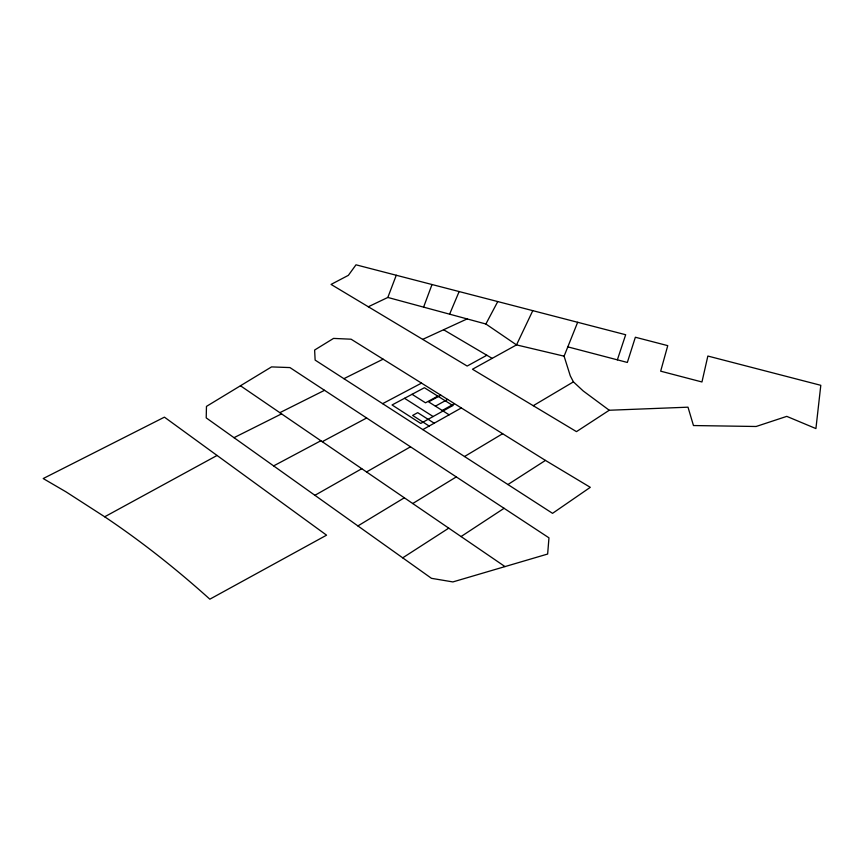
<?xml version="1.0" encoding="UTF-8"?>
<svg xmlns="http://www.w3.org/2000/svg" width="864" height="864" viewBox="0 0 864 864"><rect width="100%" height="100%" fill="white"/><g stroke="black" fill="none" stroke-linecap="round" stroke-linejoin="round"><path stroke-width="1.3" d="M617.371 359.824L625.676 334.735L356 264.816L348.376 275.335L331.063 284.418L467.165 366.055L486.853 355.255M396.263 275.26L387.828 297.443L368.302 306.774M423.598 307.12L432.011 284.537M567.994 346.918L627.34 362.448L635.364 337.241L667.753 345.643L660.668 371.174L701.957 381.974L707.854 356.044L820.8 385.312L815.918 428.576L786.769 416.372L756.119 426.492L693.468 425.542L688.003 407.182L609.25 410.249L583.2 390.949L573.426 381.866L570.283 375.851L564.095 356.173L577.66 322.283M449.615 314.161L459.14 291.568M532.786 310.662L516.51 344.898L472.478 369.241L576.472 431.633L609.25 410.249M387.828 297.443L485.881 324L497.761 301.568M461.052 536.555L504.079 508.313L548.964 537.829L547.646 554.04L452.887 581.926L431.471 578.329L206.215 417.884L206.464 406.393L271.534 366.908L289.948 367.578L504.079 508.313M402.71 557.842L448.751 528.152M507.892 484.553L545.454 460.415L590.296 487.328L552.55 513.335L315.133 360.104L314.626 350.039L333.547 338.407L351.097 339.206L545.454 460.415M412.733 503.528L456.278 476.928M357.89 525.938L404.33 497.794M464.508 456.538L502.632 433.717M533.25 405.702L573.426 381.866M366.53 471.96L410.497 446.807M314.906 495.31L361.746 468.72M422.831 429.602L461.322 407.948M442.238 410.465L454.442 403.672M435.402 406.156L447.638 399.416M104.684 516.791C141.728 541.598 176.71 569.376 209.844 599.184L326.57 535.172L164.43 417.15L43.2 478.548L66.01 491.854L104.684 516.791L217.058 455.468M437.81 396.122L425.509 402.818L412.052 394.308M440.867 395.194L428.609 401.868L449.118 414.817M322.25 441.688L366.638 417.992M273.672 465.88L320.868 440.748M382.644 403.661L421.524 383.108M240.44 385.754L279.86 412.679L324.54 390.312M233.993 437.681L281.556 413.878L505.008 566.59M343.894 378.68L383.098 359.176M422.69 339.368L467.132 318.913M564.095 356.173L516.51 344.898L485.881 324M443.588 329.746L492.134 358.366M404.546 398.304L433.134 416.524M434.192 423.209L417.701 412.657L412.636 415.433L429.149 426.049M279.86 412.679L281.556 413.878M452.844 405.54L420.736 423.436L392.051 404.968L424.397 387.731L452.844 405.54"/></g></svg>
